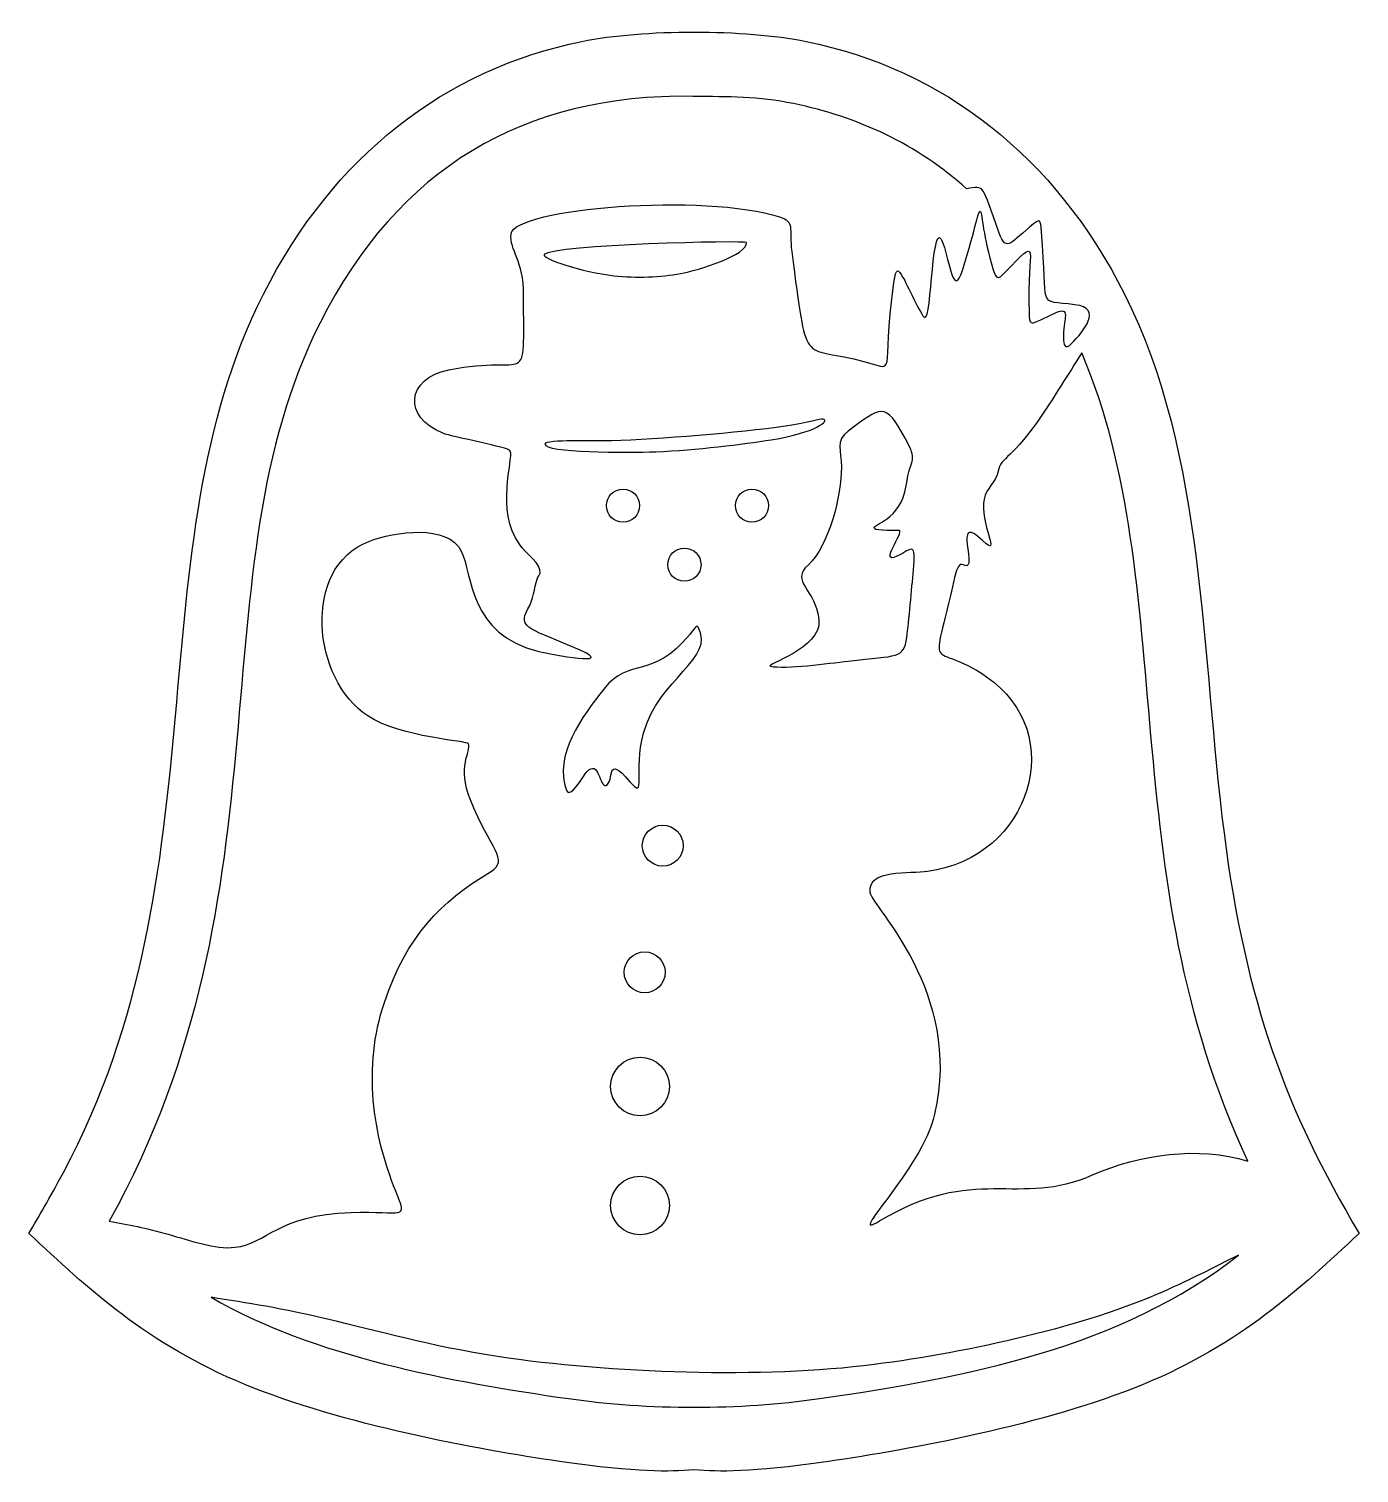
# Model space of a CAD drawing. Header units: centimetres. Extents: x -1 to 124, y -94 to 8.
# Drawn here: x 50.45 to 59.69, y -48.15 to -38.11 of the extents above; entities that cross this region are included whole.
import ezdxf

# ---------------------------------------------------------------- set-up
doc = ezdxf.new("R2010")
doc.units = ezdxf.units.CM
doc.header["$MEASUREMENT"] = 0
doc.layers.add('layer 1', color=7, linetype='Continuous')

msp = doc.modelspace()

# ---------------------------------------------------------------- linework, layer by layer
at = {"layer": 'layer 1', "color": 250}
for points, knots in [([(51.9466, -47.52937), (52.62419, -47.80892), (53.56835, -47.98295), (54.13301, -48.0644), (54.13301, -48.0644), (54.69766, -48.14586), (54.88279, -48.13476), (55.06792, -48.12365), (55.06792, -48.12365), (55.25306, -48.13476), (55.43819, -48.14586), (56.00284, -48.0644), (56.00284, -48.0644), (56.5675, -47.98295), (57.51166, -47.80892), (58.18925, -47.52937), (58.18925, -47.52937), (58.86683, -47.24982), (59.27783, -46.86474), (59.68882, -46.47966), (59.68882, -46.47966), (59.17839, -45.61999), (58.90238, -44.8756), (58.75021, -43.69714), (58.75021, -43.69714), (58.59347, -42.48341), (58.62035, -41.0633), (58.05966, -39.95376), (58.05966, -39.95376), (57.57424, -38.99315), (56.79861, -38.39034), (55.84733, -38.19686), (55.84733, -38.19686), (55.41789, -38.10952), (54.71796, -38.10952), (54.28852, -38.19686), (54.28852, -38.19686), (53.33724, -38.39034), (52.56161, -38.99315), (52.07619, -39.95376), (52.07619, -39.95376), (51.17744, -41.73228), (51.80815, -43.96004), (50.6877, -46.05572), (50.6877, -46.05572), (50.58773, -46.2427), (50.51738, -46.36118), (50.44703, -46.47966), (50.44703, -46.47966), (50.85802, -46.86474), (51.26902, -47.24982), (51.9466, -47.52937)], [0, 0, 0, 0, 0.07142857, 0.07142857, 0.07142857, 0.07142857, 0.14285714, 0.14285714, 0.14285714, 0.14285714, 0.21428571, 0.21428571, 0.21428571, 0.21428571, 0.28571429, 0.28571429, 0.28571429, 0.28571429, 0.35714286, 0.35714286, 0.35714286, 0.35714286, 0.42857143, 0.42857143, 0.42857143, 0.42857143, 0.5, 0.5, 0.5, 0.5, 0.57142857, 0.57142857, 0.57142857, 0.57142857, 0.64285714, 0.64285714, 0.64285714, 0.64285714, 0.71428571, 0.71428571, 0.71428571, 0.71428571, 0.78571429, 0.78571429, 0.78571429, 0.78571429, 0.85714286, 0.85714286, 0.85714286, 0.85714286, 1, 1, 1, 1]), ([(52.68563, -46.33428), (52.16641, -46.3509), (52.10911, -46.55031), (51.87846, -46.5768), (51.87846, -46.5768), (51.74146, -46.59253), (51.56744, -46.52958), (51.41573, -46.48602), (51.41573, -46.48602), (51.26402, -46.44246), (51.13463, -46.41828), (51.00523, -46.3941), (51.00523, -46.3941), (52.29017, -44.08272), (51.59489, -41.88353), (52.46962, -40.15257), (52.46962, -40.15257), (53.01219, -39.07893), (53.88217, -38.55961), (55.0607, -38.57838), (55.0607, -38.57838), (55.30981, -38.58235), (55.51245, -38.5786), (55.75947, -38.62884), (55.75947, -38.62884), (56.20591, -38.71965), (56.62255, -38.91475), (56.96203, -39.2205), (56.96203, -39.2205), (57.0918, -39.19915), (57.0637, -39.1849), (57.18854, -39.52926), (57.18854, -39.52926), (57.23919, -39.66898), (57.27474, -39.58741), (57.42642, -39.46539), (57.42642, -39.46539), (57.46901, -39.43114), (57.47549, -39.43114), (57.48289, -39.51907), (57.48289, -39.51907), (57.5292, -40.06891), (57.44158, -39.99253), (57.71478, -40.02634), (57.71478, -40.02634), (57.91099, -40.05062), (57.77379, -40.21252), (57.69117, -40.29617), (57.69117, -40.29617), (57.6006, -40.38787), (57.64361, -40.15578), (57.64766, -40.11567), (57.64766, -40.11567), (57.65672, -40.02602), (57.58263, -40.08493), (57.4542, -40.14112), (57.4542, -40.14112), (57.40977, -40.16056), (57.39867, -40.1652), (57.39589, -40.08049), (57.39589, -40.08049), (57.38078, -39.61993), (57.48673, -39.53785), (57.22556, -39.80512), (57.22556, -39.80512), (57.18576, -39.84584), (57.17002, -39.85787), (57.14734, -39.78428), (57.14734, -39.78428), (57.00383, -39.31873), (57.12491, -39.16608), (56.93223, -39.78786), (56.93223, -39.78786), (56.8712, -39.98479), (56.8429, -39.72854), (56.79976, -39.60378), (56.79976, -39.60378), (56.71904, -39.37039), (56.72334, -40.13868), (56.6697, -40.11567), (56.6697, -40.11567), (56.65028, -40.10735), (56.54135, -39.87448), (56.51974, -39.83658), (56.51974, -39.83658), (56.48596, -39.77734), (56.47299, -39.7653), (56.45726, -39.8713), (56.45726, -39.8713), (56.35827, -40.53808), (56.50826, -40.48815), (56.2138, -40.41188), (56.2138, -40.41188), (55.81177, -40.30775), (55.85579, -40.48269), (55.74727, -39.657), (55.74727, -39.657), (55.72571, -39.49296), (55.77091, -39.45147), (55.66304, -39.41633), (55.66304, -39.41633), (55.14951, -39.24898), (53.816, -39.35367), (53.79736, -39.53482), (53.79736, -39.53482), (53.78519, -39.653), (53.88548, -39.71532), (53.88437, -39.96109), (53.88437, -39.96109), (53.88132, -40.64278), (53.94141, -40.36271), (53.36461, -40.47853), (53.36461, -40.47853), (53.06815, -40.53806), (53.04309, -40.81056), (53.32249, -40.91915), (53.32249, -40.91915), (53.39612, -40.94777), (53.78044, -41.01609), (53.7918, -41.04318), (53.7918, -41.04318), (53.81484, -41.09809), (53.68732, -41.45679), (53.85475, -41.69115), (53.85475, -41.69115), (53.89982, -41.75424), (54.01063, -41.82868), (53.99869, -41.89247), (53.99869, -41.89247), (53.99592, -41.90728), (53.98388, -41.91192), (53.9774, -41.93367), (53.9774, -41.93367), (53.95924, -41.99464), (53.95185, -42.07759), (53.91446, -42.14056), (53.91446, -42.14056), (53.83349, -42.27692), (53.94426, -42.28033), (54.27639, -42.42751), (54.27639, -42.42751), (54.53208, -42.54082), (54.07871, -42.45723), (53.98967, -42.43561), (53.98967, -42.43561), (53.50176, -42.31718), (53.53023, -41.90076), (53.45116, -41.73835), (53.45116, -41.73835), (53.35954, -41.55017), (52.9859, -41.60168), (52.80875, -41.67078), (52.80875, -41.67078), (52.33747, -41.85462), (52.41688, -42.63338), (52.80227, -42.88433), (52.80227, -42.88433), (53.03775, -43.03767), (53.49472, -43.05483), (53.50207, -43.07871), (53.50207, -43.07871), (53.51892, -43.13347), (53.42065, -43.23484), (53.51411, -43.46749), (53.51411, -43.46749), (53.65189, -43.81055), (53.78972, -43.88482), (53.65481, -43.96643), (53.65481, -43.96643), (53.30574, -44.17759), (53.07398, -44.41005), (52.91705, -44.87543), (52.91705, -44.87543), (52.76387, -45.32974), (52.8383, -45.79707), (52.99573, -46.18617), (52.99573, -46.18617), (53.08122, -46.39747), (53.05324, -46.32248), (52.68563, -46.33428)], [0, 0, 0, 0, 0.02173913, 0.02173913, 0.02173913, 0.02173913, 0.04347826, 0.04347826, 0.04347826, 0.04347826, 0.06521739, 0.06521739, 0.06521739, 0.06521739, 0.08695652, 0.08695652, 0.08695652, 0.08695652, 0.10869565, 0.10869565, 0.10869565, 0.10869565, 0.13043478, 0.13043478, 0.13043478, 0.13043478, 0.15217391, 0.15217391, 0.15217391, 0.15217391, 0.17391304, 0.17391304, 0.17391304, 0.17391304, 0.19565217, 0.19565217, 0.19565217, 0.19565217, 0.2173913, 0.2173913, 0.2173913, 0.2173913, 0.23913043, 0.23913043, 0.23913043, 0.23913043, 0.26086957, 0.26086957, 0.26086957, 0.26086957, 0.2826087, 0.2826087, 0.2826087, 0.2826087, 0.30434783, 0.30434783, 0.30434783, 0.30434783, 0.32608696, 0.32608696, 0.32608696, 0.32608696, 0.34782609, 0.34782609, 0.34782609, 0.34782609, 0.36956522, 0.36956522, 0.36956522, 0.36956522, 0.39130435, 0.39130435, 0.39130435, 0.39130435, 0.41304348, 0.41304348, 0.41304348, 0.41304348, 0.43478261, 0.43478261, 0.43478261, 0.43478261, 0.45652174, 0.45652174, 0.45652174, 0.45652174, 0.47826087, 0.47826087, 0.47826087, 0.47826087, 0.5, 0.5, 0.5, 0.5, 0.52173913, 0.52173913, 0.52173913, 0.52173913, 0.54347826, 0.54347826, 0.54347826, 0.54347826, 0.56521739, 0.56521739, 0.56521739, 0.56521739, 0.58695652, 0.58695652, 0.58695652, 0.58695652, 0.60869565, 0.60869565, 0.60869565, 0.60869565, 0.63043478, 0.63043478, 0.63043478, 0.63043478, 0.65217391, 0.65217391, 0.65217391, 0.65217391, 0.67391304, 0.67391304, 0.67391304, 0.67391304, 0.69565217, 0.69565217, 0.69565217, 0.69565217, 0.7173913, 0.7173913, 0.7173913, 0.7173913, 0.73913043, 0.73913043, 0.73913043, 0.73913043, 0.76086957, 0.76086957, 0.76086957, 0.76086957, 0.7826087, 0.7826087, 0.7826087, 0.7826087, 0.80434783, 0.80434783, 0.80434783, 0.80434783, 0.82608696, 0.82608696, 0.82608696, 0.82608696, 0.84782609, 0.84782609, 0.84782609, 0.84782609, 0.86956522, 0.86956522, 0.86956522, 0.86956522, 0.89130435, 0.89130435, 0.89130435, 0.89130435, 0.91304348, 0.91304348, 0.91304348, 0.91304348, 0.93478261, 0.93478261, 0.93478261, 0.93478261, 0.95652174, 0.95652174, 0.95652174, 0.95652174, 1, 1, 1, 1]), ([(54.51183, -39.82491), (54.29076, -39.8007), (54.00509, -39.70395), (54.02757, -39.67799), (54.02757, -39.67799), (54.08899, -39.60711), (55.43148, -39.57962), (55.43333, -39.59395), (55.43333, -39.59395), (55.44418, -39.67803), (55.09591, -39.7893), (54.97513, -39.81009), (54.97513, -39.81009), (54.83536, -39.83416), (54.67244, -39.8425), (54.51183, -39.82491)], [0, 0, 0, 0, 0.2, 0.2, 0.2, 0.2, 0.4, 0.4, 0.4, 0.4, 0.6, 0.6, 0.6, 0.6, 1, 1, 1, 1]), ([(57.10092, -42.61113), (56.706, -42.33925), (56.71091, -42.66142), (56.87831, -41.92105), (56.87831, -41.92105), (56.91441, -41.76139), (56.94757, -41.86885), (56.97225, -41.83265), (56.97225, -41.83265), (57.00269, -41.78802), (56.88721, -41.4831), (57.07222, -41.6651), (57.07222, -41.6651), (57.21052, -41.80113), (57.04871, -41.53443), (57.08287, -41.37769), (57.08287, -41.37769), (57.09942, -41.30172), (57.16795, -41.2551), (57.18099, -41.1833), (57.18099, -41.1833), (57.19886, -41.08504), (57.28227, -41.09723), (57.48894, -40.78777), (57.48894, -40.78777), (57.56732, -40.67041), (57.66486, -40.51528), (57.76239, -40.36017), (57.76239, -40.36017), (58.44724, -41.97588), (57.97434, -43.97055), (58.91618, -45.97834), (58.91618, -45.97834), (58.57057, -45.87179), (58.16602, -45.92909), (57.83728, -46.07403), (57.83728, -46.07403), (57.32614, -46.2994), (57.01374, -45.99554), (56.35761, -46.39339), (56.35761, -46.39339), (56.10478, -46.5467), (56.65173, -46.03842), (56.73991, -45.65193), (56.73991, -45.65193), (56.93494, -44.7971), (56.30667, -44.21257), (56.29051, -44.11163), (56.29051, -44.11163), (56.26465, -43.95012), (56.57484, -43.98132), (56.68992, -43.96537), (56.68992, -43.96537), (57.41011, -43.8656), (57.67275, -43.00474), (57.10092, -42.61113)], [0, 0, 0, 0, 0.06666667, 0.06666667, 0.06666667, 0.06666667, 0.13333333, 0.13333333, 0.13333333, 0.13333333, 0.2, 0.2, 0.2, 0.2, 0.26666667, 0.26666667, 0.26666667, 0.26666667, 0.33333333, 0.33333333, 0.33333333, 0.33333333, 0.4, 0.4, 0.4, 0.4, 0.46666667, 0.46666667, 0.46666667, 0.46666667, 0.53333333, 0.53333333, 0.53333333, 0.53333333, 0.6, 0.6, 0.6, 0.6, 0.66666667, 0.66666667, 0.66666667, 0.66666667, 0.73333333, 0.73333333, 0.73333333, 0.73333333, 0.8, 0.8, 0.8, 0.8, 0.86666667, 0.86666667, 0.86666667, 0.86666667, 1, 1, 1, 1]), ([(56.13959, -42.50287), (55.99952, -42.51944), (55.7024, -42.55918), (55.59901, -42.53897), (55.59901, -42.53897), (55.5533, -42.53004), (55.95445, -42.4151), (55.93595, -42.21916), (55.93595, -42.21916), (55.91523, -41.99971), (55.73118, -41.95453), (55.86236, -41.83314), (55.86236, -41.83314), (56.00652, -41.69976), (56.09322, -41.35149), (56.09192, -41.1551), (56.09192, -41.1551), (56.09114, -41.0358), (56.04744, -40.97357), (56.13866, -40.90563), (56.13866, -40.90563), (56.36663, -40.73585), (56.39503, -40.69368), (56.53532, -40.95423), (56.53532, -40.95423), (56.62838, -41.12709), (56.57401, -41.06526), (56.5418, -41.28516), (56.5418, -41.28516), (56.50665, -41.52504), (56.30231, -41.55085), (56.32195, -41.58229), (56.32195, -41.58229), (56.33325, -41.60037), (56.47842, -41.59202), (56.49505, -41.59618), (56.49505, -41.59618), (56.5285, -41.60454), (56.35, -41.83582), (56.47746, -41.7739), (56.47746, -41.7739), (56.59036, -41.71905), (56.60893, -41.6708), (56.59179, -41.87202), (56.59179, -41.87202), (56.58114, -41.99699), (56.5617, -42.22562), (56.5455, -42.33948), (56.5455, -42.33948), (56.52433, -42.48829), (56.48869, -42.46155), (56.13959, -42.50287)], [0, 0, 0, 0, 0.07142857, 0.07142857, 0.07142857, 0.07142857, 0.14285714, 0.14285714, 0.14285714, 0.14285714, 0.21428571, 0.21428571, 0.21428571, 0.21428571, 0.28571429, 0.28571429, 0.28571429, 0.28571429, 0.35714286, 0.35714286, 0.35714286, 0.35714286, 0.42857143, 0.42857143, 0.42857143, 0.42857143, 0.5, 0.5, 0.5, 0.5, 0.57142857, 0.57142857, 0.57142857, 0.57142857, 0.64285714, 0.64285714, 0.64285714, 0.64285714, 0.71428571, 0.71428571, 0.71428571, 0.71428571, 0.78571429, 0.78571429, 0.78571429, 0.78571429, 0.85714286, 0.85714286, 0.85714286, 0.85714286, 1, 1, 1, 1]), ([(54.8025, -41.04817), (54.60154, -41.05704), (54.02416, -41.05496), (54.03234, -40.99495), (54.03234, -40.99495), (54.03701, -40.96066), (54.38227, -40.97597), (54.49703, -40.97227), (54.49703, -40.97227), (54.82312, -40.96175), (55.37753, -40.91728), (55.7027, -40.87044), (55.7027, -40.87044), (55.87303, -40.84591), (55.94246, -40.81907), (55.96514, -40.82185), (55.96514, -40.82185), (56.01469, -40.82791), (55.91992, -40.91503), (55.60459, -40.96486), (55.60459, -40.96486), (55.40835, -40.99587), (55.08529, -41.03567), (54.8025, -41.04817)], [0, 0, 0, 0, 0.14285714, 0.14285714, 0.14285714, 0.14285714, 0.28571429, 0.28571429, 0.28571429, 0.28571429, 0.42857143, 0.42857143, 0.42857143, 0.42857143, 0.57142857, 0.57142857, 0.57142857, 0.57142857, 0.71428571, 0.71428571, 0.71428571, 0.71428571, 1, 1, 1, 1]), ([(54.57475, -41.53796), (54.63845, -41.53796), (54.69009, -41.48631), (54.69009, -41.42262), (54.69009, -41.42262), (54.69009, -41.35892), (54.63845, -41.30728), (54.57475, -41.30728), (54.57475, -41.30728), (54.51105, -41.30728), (54.45941, -41.35892), (54.45941, -41.42262), (54.45941, -41.42262), (54.45941, -41.48631), (54.51105, -41.53796), (54.57475, -41.53796)], [0, 0, 0, 0, 0.2, 0.2, 0.2, 0.2, 0.4, 0.4, 0.4, 0.4, 0.6, 0.6, 0.6, 0.6, 1, 1, 1, 1]), ([(55.47065, -41.53796), (55.53435, -41.53796), (55.58599, -41.48631), (55.58599, -41.42262), (55.58599, -41.42262), (55.58599, -41.35892), (55.53435, -41.30728), (55.47065, -41.30728), (55.47065, -41.30728), (55.40695, -41.30728), (55.35531, -41.35892), (55.35531, -41.42262), (55.35531, -41.42262), (55.35531, -41.48631), (55.40695, -41.53796), (55.47065, -41.53796)], [0, 0, 0, 0, 0.2, 0.2, 0.2, 0.2, 0.4, 0.4, 0.4, 0.4, 0.6, 0.6, 0.6, 0.6, 1, 1, 1, 1]), ([(55.00124, -41.94836), (55.06494, -41.94836), (55.11658, -41.89672), (55.11658, -41.83302), (55.11658, -41.83302), (55.11658, -41.76933), (55.06494, -41.71768), (55.00124, -41.71768), (55.00124, -41.71768), (54.93755, -41.71768), (54.8859, -41.76933), (54.8859, -41.83302), (54.8859, -41.83302), (54.8859, -41.89672), (54.93755, -41.94836), (55.00124, -41.94836)], [0, 0, 0, 0, 0.2, 0.2, 0.2, 0.2, 0.4, 0.4, 0.4, 0.4, 0.6, 0.6, 0.6, 0.6, 1, 1, 1, 1]), ([(54.71685, -43.00455), (54.64546, -43.27072), (54.74039, -43.47955), (54.62244, -43.34103), (54.62244, -43.34103), (54.4486, -43.13689), (54.52028, -43.34213), (54.45535, -43.36649), (54.45535, -43.36649), (54.41059, -43.38329), (54.40898, -43.17853), (54.32253, -43.27345), (54.32253, -43.27345), (54.30392, -43.29388), (54.20635, -43.46453), (54.18274, -43.40212), (54.18274, -43.40212), (54.09019, -43.15733), (54.29201, -42.88549), (54.44101, -42.6977), (54.44101, -42.6977), (54.62074, -42.47115), (54.78043, -42.63581), (55.03868, -42.31771), (55.03868, -42.31771), (55.07664, -42.27096), (55.08536, -42.24875), (55.09619, -42.26726), (55.09619, -42.26726), (55.22261, -42.4832), (54.81935, -42.62268), (54.71685, -43.00455)], [0, 0, 0, 0, 0.11111111, 0.11111111, 0.11111111, 0.11111111, 0.22222222, 0.22222222, 0.22222222, 0.22222222, 0.33333333, 0.33333333, 0.33333333, 0.33333333, 0.44444444, 0.44444444, 0.44444444, 0.44444444, 0.55555556, 0.55555556, 0.55555556, 0.55555556, 0.66666667, 0.66666667, 0.66666667, 0.66666667, 0.77777778, 0.77777778, 0.77777778, 0.77777778, 1, 1, 1, 1]), ([(54.85103, -43.92792), (54.92954, -43.92792), (54.99319, -43.86426), (54.99319, -43.78576), (54.99319, -43.78576), (54.99319, -43.70725), (54.92954, -43.64359), (54.85103, -43.64359), (54.85103, -43.64359), (54.77252, -43.64359), (54.70886, -43.70725), (54.70886, -43.78576), (54.70886, -43.78576), (54.70886, -43.86426), (54.77252, -43.92792), (54.85103, -43.92792)], [0, 0, 0, 0, 0.2, 0.2, 0.2, 0.2, 0.4, 0.4, 0.4, 0.4, 0.6, 0.6, 0.6, 0.6, 1, 1, 1, 1]), ([(54.72498, -44.80771), (54.80349, -44.80771), (54.86715, -44.74406), (54.86715, -44.66555), (54.86715, -44.66555), (54.86715, -44.58704), (54.80349, -44.52338), (54.72498, -44.52338), (54.72498, -44.52338), (54.64647, -44.52338), (54.58282, -44.58704), (54.58282, -44.66555), (54.58282, -44.66555), (54.58282, -44.74406), (54.64647, -44.80771), (54.72498, -44.80771)], [0, 0, 0, 0, 0.2, 0.2, 0.2, 0.2, 0.4, 0.4, 0.4, 0.4, 0.6, 0.6, 0.6, 0.6, 1, 1, 1, 1]), ([(54.6928, -45.66338), (54.80537, -45.66338), (54.89665, -45.57209), (54.89665, -45.45952), (54.89665, -45.45952), (54.89665, -45.34695), (54.80537, -45.25567), (54.6928, -45.25567), (54.6928, -45.25567), (54.58022, -45.25567), (54.48894, -45.34695), (54.48894, -45.45952), (54.48894, -45.45952), (54.48894, -45.57209), (54.58022, -45.66338), (54.6928, -45.66338)], [0, 0, 0, 0, 0.2, 0.2, 0.2, 0.2, 0.4, 0.4, 0.4, 0.4, 0.6, 0.6, 0.6, 0.6, 1, 1, 1, 1]), ([(54.6928, -46.48954), (54.80537, -46.48954), (54.89665, -46.39826), (54.89665, -46.28568), (54.89665, -46.28568), (54.89665, -46.17311), (54.80537, -46.08183), (54.6928, -46.08183), (54.6928, -46.08183), (54.58022, -46.08183), (54.48894, -46.17311), (54.48894, -46.28568), (54.48894, -46.28568), (54.48894, -46.39826), (54.58022, -46.48954), (54.6928, -46.48954)], [0, 0, 0, 0, 0.2, 0.2, 0.2, 0.2, 0.4, 0.4, 0.4, 0.4, 0.6, 0.6, 0.6, 0.6, 1, 1, 1, 1]), ([(53.70235, -47.33571), (54.48262, -47.45441), (55.55367, -47.48987), (56.3192, -47.39126), (56.3192, -47.39126), (56.98851, -47.30504), (57.79608, -47.12354), (58.33174, -46.88325), (58.33174, -46.88325), (58.51702, -46.80013), (58.68395, -46.71535), (58.85086, -46.63057), (58.85086, -46.63057), (58.03629, -47.27322), (56.96002, -47.48094), (55.9399, -47.6281), (55.9399, -47.6281), (55.38153, -47.70866), (54.75431, -47.70866), (54.19594, -47.6281), (54.19594, -47.6281), (53.38253, -47.51075), (52.43036, -47.34062), (51.71301, -46.92398), (51.71301, -46.92398), (51.96111, -46.9628), (52.20923, -47.00161), (52.53045, -47.07749), (52.53045, -47.07749), (52.85167, -47.15336), (53.24601, -47.26628), (53.70235, -47.33571)], [0, 0, 0, 0, 0.11111111, 0.11111111, 0.11111111, 0.11111111, 0.22222222, 0.22222222, 0.22222222, 0.22222222, 0.33333333, 0.33333333, 0.33333333, 0.33333333, 0.44444444, 0.44444444, 0.44444444, 0.44444444, 0.55555556, 0.55555556, 0.55555556, 0.55555556, 0.66666667, 0.66666667, 0.66666667, 0.66666667, 0.77777778, 0.77777778, 0.77777778, 0.77777778, 1, 1, 1, 1])]:
    msp.add_open_spline(points, degree=3, knots=knots, dxfattribs=at)

doc.saveas('drawing.dxf')
